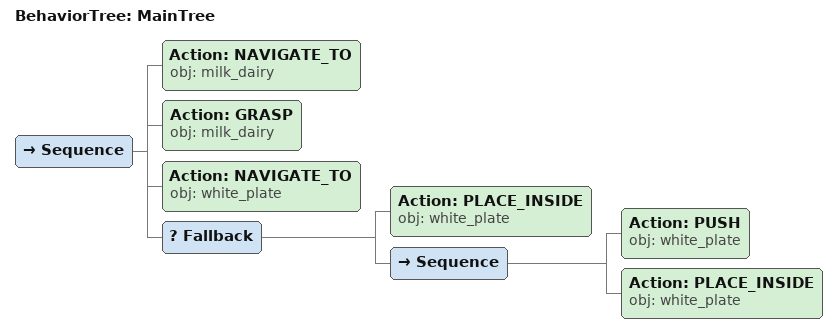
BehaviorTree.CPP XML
<root main_tree_to_execute="MainTree">
  <BehaviorTree ID="MainTree">
    <Sequence>
      <!-- Navigate to milk_dairy -->
      <Action ID="NAVIGATE_TO" obj="milk_dairy" />
      <!-- Grasp milk_dairy -->
      <Action ID="GRASP" obj="milk_dairy" />
      <!-- Navigate to white_plate -->
      <Action ID="NAVIGATE_TO" obj="white_plate" />
      <!-- Fallback: if PLACE_INSIDE white_plate fails, try PUSH to reposition -->
      <Fallback>
        <!-- Place inside white_plate -->
        <Action ID="PLACE_INSIDE" obj="white_plate" />
        <Sequence>
          <!-- Push white_plate forward toward front edge of table -->
          <Action ID="PUSH" obj="white_plate" />
          <!-- Place inside white_plate -->
          <Action ID="PLACE_INSIDE" obj="white_plate" />
        </Sequence>
      </Fallback>

    </Sequence>
  </BehaviorTree>
</root>
